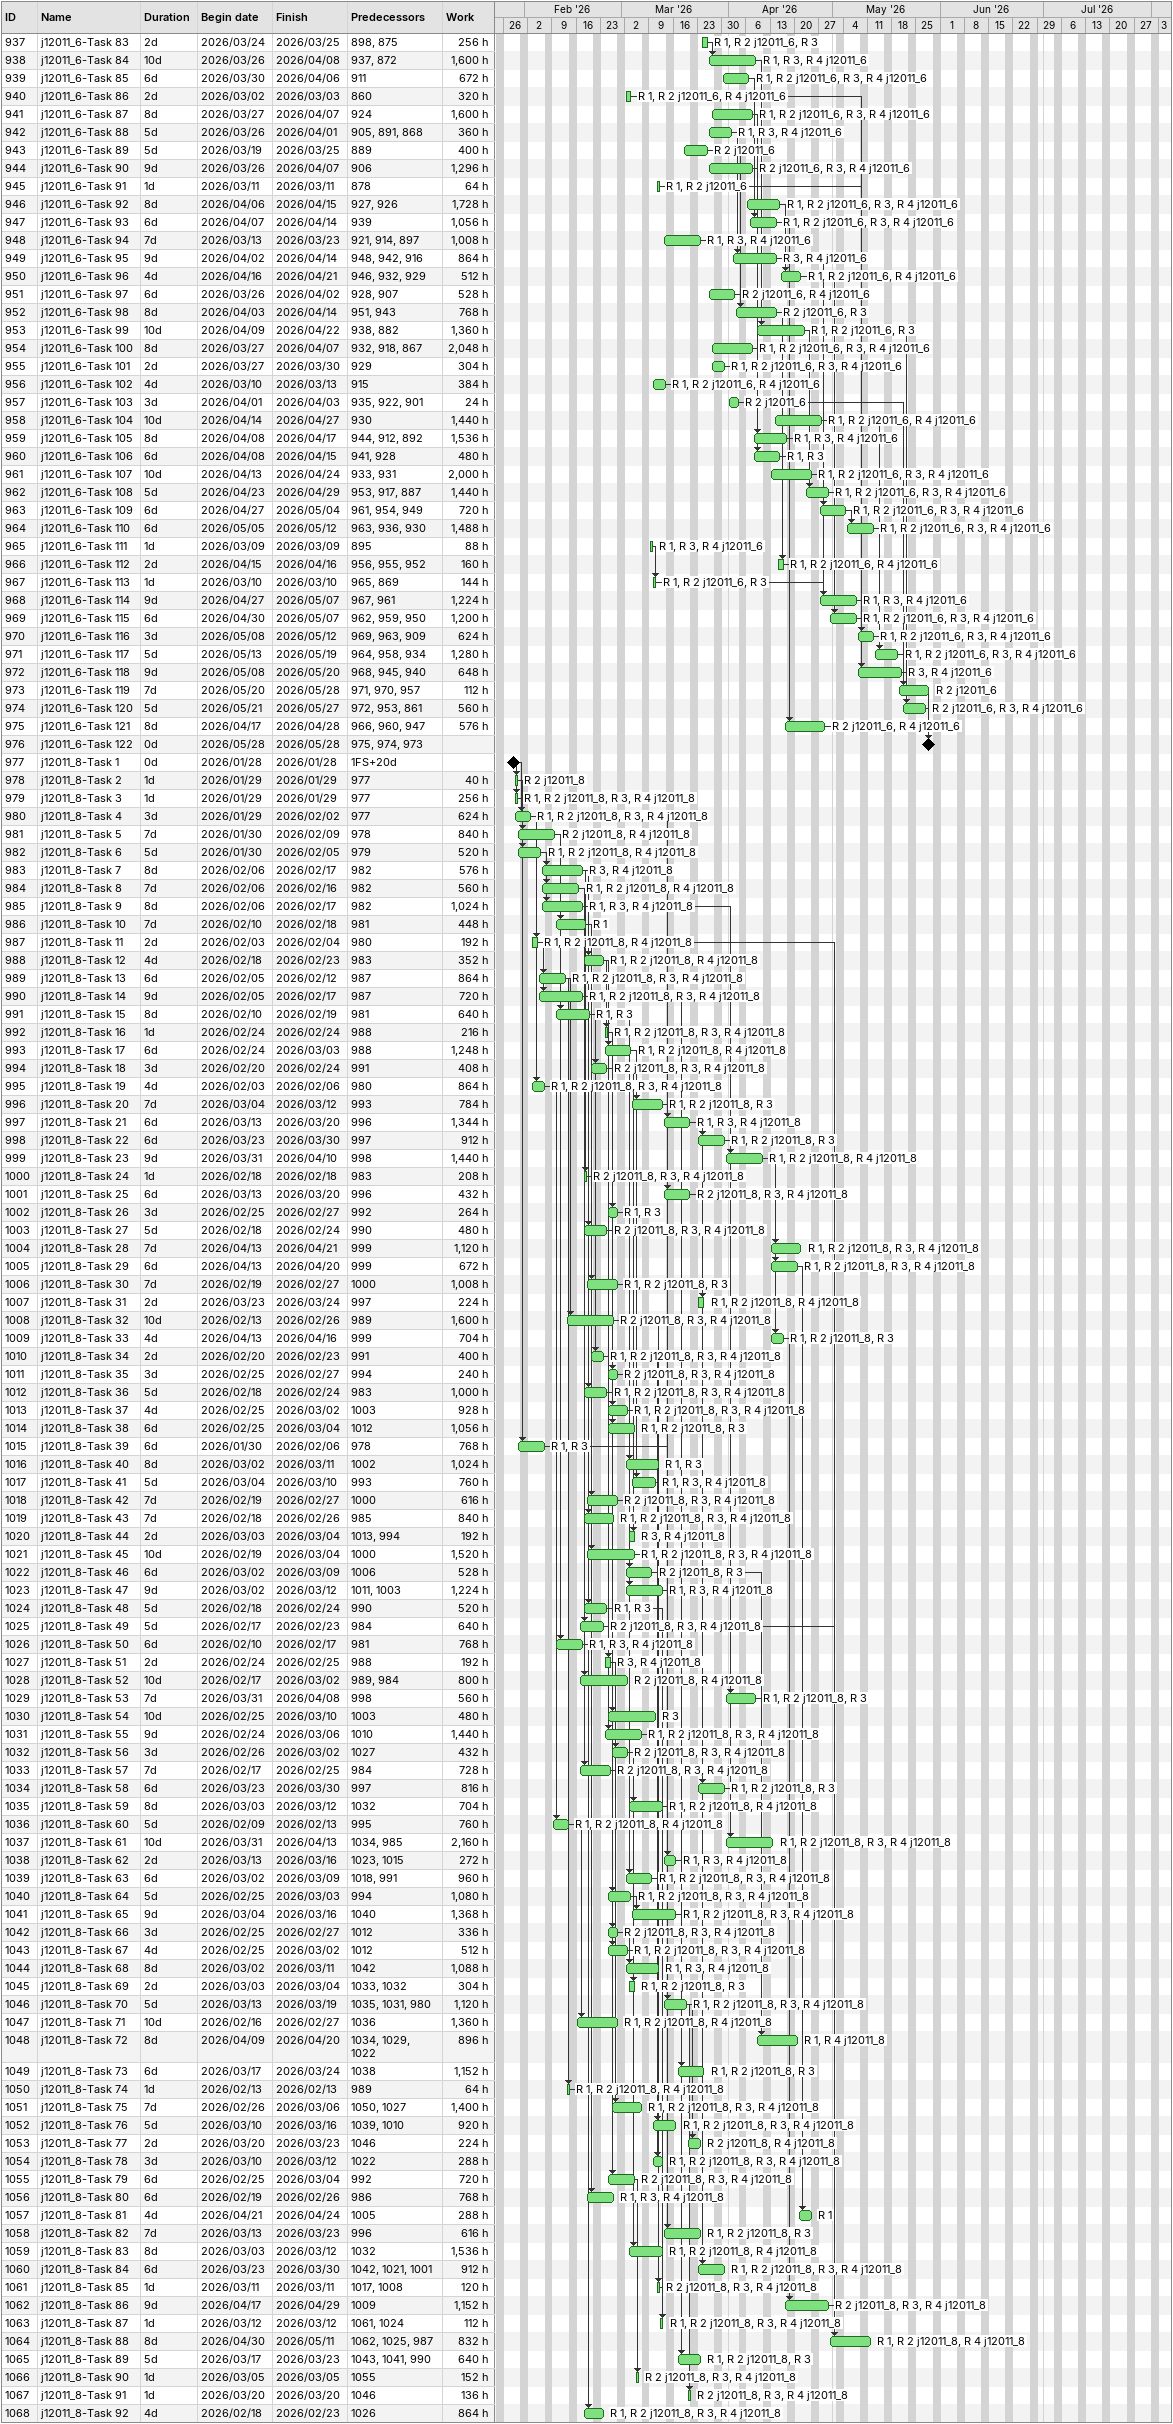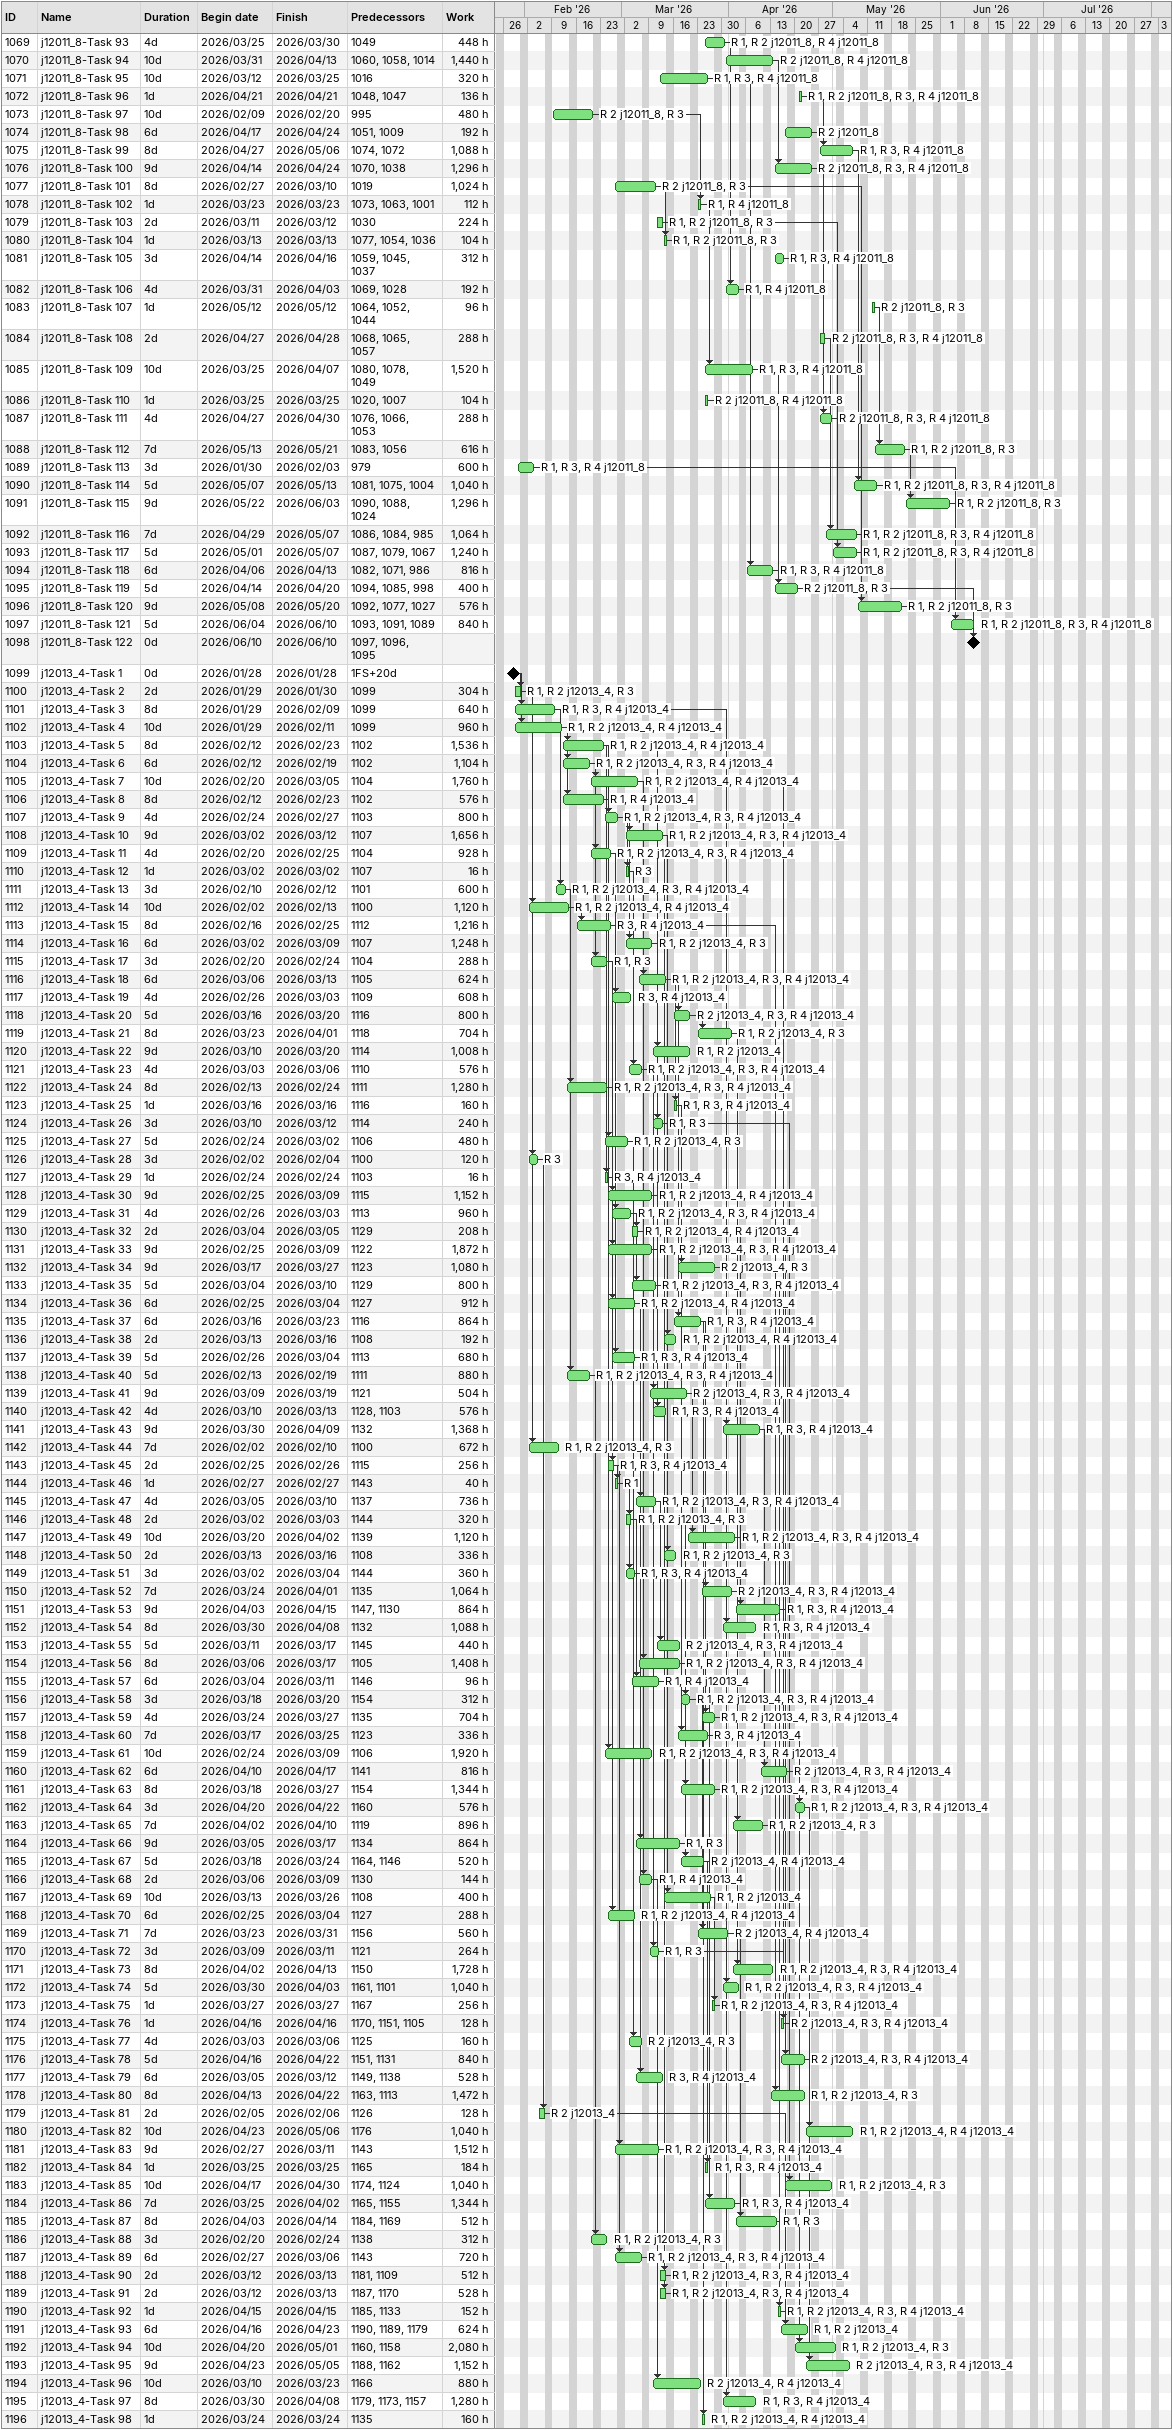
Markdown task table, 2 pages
| ID | Task | Duration | Start | Finish | Predecessors | Resources | Work (h) |
|---|---|---|---|---|---|---|---|
| 937 | j12011_6-Task 83 | 2d | 2026-03-24 | 2026-03-25 | 898, 875 | R 1, R 2 j12011_6, R 3 | 256 |
| 938 | j12011_6-Task 84 | 10d | 2026-03-26 | 2026-04-08 | 937, 872 | R 1, R 3, R 4 j12011_6 | 1600 |
| 939 | j12011_6-Task 85 | 6d | 2026-03-30 | 2026-04-06 | 911 | R 1, R 2 j12011_6, R 3, R 4 j12011_6 | 672 |
| 940 | j12011_6-Task 86 | 2d | 2026-03-02 | 2026-03-03 | 860 | R 1, R 2 j12011_6, R 4 j12011_6 | 320 |
| 941 | j12011_6-Task 87 | 8d | 2026-03-27 | 2026-04-07 | 924 | R 1, R 2 j12011_6, R 3, R 4 j12011_6 | 1600 |
| 942 | j12011_6-Task 88 | 5d | 2026-03-26 | 2026-04-01 | 905, 891, 868 | R 1, R 3, R 4 j12011_6 | 360 |
| 943 | j12011_6-Task 89 | 5d | 2026-03-19 | 2026-03-25 | 889 | R 2 j12011_6 | 400 |
| 944 | j12011_6-Task 90 | 9d | 2026-03-26 | 2026-04-07 | 906 | R 2 j12011_6, R 3, R 4 j12011_6 | 1296 |
| 945 | j12011_6-Task 91 | 1d | 2026-03-11 | 2026-03-11 | 878 | R 1, R 2 j12011_6 | 64 |
| 946 | j12011_6-Task 92 | 8d | 2026-04-06 | 2026-04-15 | 927, 926 | R 1, R 2 j12011_6, R 3, R 4 j12011_6 | 1728 |
| 947 | j12011_6-Task 93 | 6d | 2026-04-07 | 2026-04-14 | 939 | R 1, R 2 j12011_6, R 3, R 4 j12011_6 | 1056 |
| 948 | j12011_6-Task 94 | 7d | 2026-03-13 | 2026-03-23 | 921, 914, 897 | R 1, R 3, R 4 j12011_6 | 1008 |
| 949 | j12011_6-Task 95 | 9d | 2026-04-02 | 2026-04-14 | 948, 942, 916 | R 3, R 4 j12011_6 | 864 |
| 950 | j12011_6-Task 96 | 4d | 2026-04-16 | 2026-04-21 | 946, 932, 929 | R 1, R 2 j12011_6, R 4 j12011_6 | 512 |
| 951 | j12011_6-Task 97 | 6d | 2026-03-26 | 2026-04-02 | 928, 907 | R 2 j12011_6, R 4 j12011_6 | 528 |
| 952 | j12011_6-Task 98 | 8d | 2026-04-03 | 2026-04-14 | 951, 943 | R 2 j12011_6, R 3 | 768 |
| 953 | j12011_6-Task 99 | 10d | 2026-04-09 | 2026-04-22 | 938, 882 | R 1, R 2 j12011_6, R 3 | 1360 |
| 954 | j12011_6-Task 100 | 8d | 2026-03-27 | 2026-04-07 | 932, 918, 867 | R 1, R 2 j12011_6, R 3, R 4 j12011_6 | 2048 |
| 955 | j12011_6-Task 101 | 2d | 2026-03-27 | 2026-03-30 | 929 | R 1, R 2 j12011_6, R 3, R 4 j12011_6 | 304 |
| 956 | j12011_6-Task 102 | 4d | 2026-03-10 | 2026-03-13 | 915 | R 1, R 2 j12011_6, R 4 j12011_6 | 384 |
| 957 | j12011_6-Task 103 | 3d | 2026-04-01 | 2026-04-03 | 935, 922, 901 | R 2 j12011_6 | 24 |
| 958 | j12011_6-Task 104 | 10d | 2026-04-14 | 2026-04-27 | 930 | R 1, R 2 j12011_6, R 4 j12011_6 | 1440 |
| 959 | j12011_6-Task 105 | 8d | 2026-04-08 | 2026-04-17 | 944, 912, 892 | R 1, R 3, R 4 j12011_6 | 1536 |
| 960 | j12011_6-Task 106 | 6d | 2026-04-08 | 2026-04-15 | 941, 928 | R 1, R 3 | 480 |
| 961 | j12011_6-Task 107 | 10d | 2026-04-13 | 2026-04-24 | 933, 931 | R 1, R 2 j12011_6, R 3, R 4 j12011_6 | 2000 |
| 962 | j12011_6-Task 108 | 5d | 2026-04-23 | 2026-04-29 | 953, 917, 887 | R 1, R 2 j12011_6, R 3, R 4 j12011_6 | 1440 |
| 963 | j12011_6-Task 109 | 6d | 2026-04-27 | 2026-05-04 | 961, 954, 949 | R 1, R 2 j12011_6, R 3, R 4 j12011_6 | 720 |
| 964 | j12011_6-Task 110 | 6d | 2026-05-05 | 2026-05-12 | 963, 936, 930 | R 1, R 2 j12011_6, R 3, R 4 j12011_6 | 1488 |
| 965 | j12011_6-Task 111 | 1d | 2026-03-09 | 2026-03-09 | 895 | R 1, R 3, R 4 j12011_6 | 88 |
| 966 | j12011_6-Task 112 | 2d | 2026-04-15 | 2026-04-16 | 956, 955, 952 | R 1, R 2 j12011_6, R 4 j12011_6 | 160 |
| 967 | j12011_6-Task 113 | 1d | 2026-03-10 | 2026-03-10 | 965, 869 | R 1, R 2 j12011_6, R 3 | 144 |
| 968 | j12011_6-Task 114 | 9d | 2026-04-27 | 2026-05-07 | 967, 961 | R 1, R 3, R 4 j12011_6 | 1224 |
| 969 | j12011_6-Task 115 | 6d | 2026-04-30 | 2026-05-07 | 962, 959, 950 | R 1, R 2 j12011_6, R 3, R 4 j12011_6 | 1200 |
| 970 | j12011_6-Task 116 | 3d | 2026-05-08 | 2026-05-12 | 969, 963, 909 | R 1, R 2 j12011_6, R 3, R 4 j12011_6 | 624 |
| 971 | j12011_6-Task 117 | 5d | 2026-05-13 | 2026-05-19 | 964, 958, 934 | R 1, R 2 j12011_6, R 3, R 4 j12011_6 | 1280 |
| 972 | j12011_6-Task 118 | 9d | 2026-05-08 | 2026-05-20 | 968, 945, 940 | R 3, R 4 j12011_6 | 648 |
| 973 | j12011_6-Task 119 | 7d | 2026-05-20 | 2026-05-28 | 971, 970, 957 | R 2 j12011_6 | 112 |
| 974 | j12011_6-Task 120 | 5d | 2026-05-21 | 2026-05-27 | 972, 953, 861 | R 2 j12011_6, R 3, R 4 j12011_6 | 560 |
| 975 | j12011_6-Task 121 | 8d | 2026-04-17 | 2026-04-28 | 966, 960, 947 | R 2 j12011_6, R 4 j12011_6 | 576 |
| 976 | j12011_6-Task 122 | 0d | 2026-05-28 | 2026-05-28 | 975, 974, 973 |  |  |
| 977 | j12011_8-Task 1 | 0d | 2026-01-28 | 2026-01-28 | 1FS+20d |  |  |
| 978 | j12011_8-Task 2 | 1d | 2026-01-29 | 2026-01-29 | 977 | R 2 j12011_8 | 40 |
| 979 | j12011_8-Task 3 | 1d | 2026-01-29 | 2026-01-29 | 977 | R 1, R 2 j12011_8, R 3, R 4 j12011_8 | 256 |
| 980 | j12011_8-Task 4 | 3d | 2026-01-29 | 2026-02-02 | 977 | R 1, R 2 j12011_8, R 3, R 4 j12011_8 | 624 |
| 981 | j12011_8-Task 5 | 7d | 2026-01-30 | 2026-02-09 | 978 | R 2 j12011_8, R 4 j12011_8 | 840 |
| 982 | j12011_8-Task 6 | 5d | 2026-01-30 | 2026-02-05 | 979 | R 1, R 2 j12011_8, R 4 j12011_8 | 520 |
| 983 | j12011_8-Task 7 | 8d | 2026-02-06 | 2026-02-17 | 982 | R 3, R 4 j12011_8 | 576 |
| 984 | j12011_8-Task 8 | 7d | 2026-02-06 | 2026-02-16 | 982 | R 1, R 2 j12011_8, R 4 j12011_8 | 560 |
| 985 | j12011_8-Task 9 | 8d | 2026-02-06 | 2026-02-17 | 982 | R 1, R 3, R 4 j12011_8 | 1024 |
| 986 | j12011_8-Task 10 | 7d | 2026-02-10 | 2026-02-18 | 981 | R 1 | 448 |
| 987 | j12011_8-Task 11 | 2d | 2026-02-03 | 2026-02-04 | 980 | R 1, R 2 j12011_8, R 4 j12011_8 | 192 |
| 988 | j12011_8-Task 12 | 4d | 2026-02-18 | 2026-02-23 | 983 | R 1, R 2 j12011_8, R 4 j12011_8 | 352 |
| 989 | j12011_8-Task 13 | 6d | 2026-02-05 | 2026-02-12 | 987 | R 1, R 2 j12011_8, R 3, R 4 j12011_8 | 864 |
| 990 | j12011_8-Task 14 | 9d | 2026-02-05 | 2026-02-17 | 987 | R 1, R 2 j12011_8, R 3, R 4 j12011_8 | 720 |
| 991 | j12011_8-Task 15 | 8d | 2026-02-10 | 2026-02-19 | 981 | R 1, R 3 | 640 |
| 992 | j12011_8-Task 16 | 1d | 2026-02-24 | 2026-02-24 | 988 | R 1, R 2 j12011_8, R 3, R 4 j12011_8 | 216 |
| 993 | j12011_8-Task 17 | 6d | 2026-02-24 | 2026-03-03 | 988 | R 1, R 2 j12011_8, R 4 j12011_8 | 1248 |
| 994 | j12011_8-Task 18 | 3d | 2026-02-20 | 2026-02-24 | 991 | R 2 j12011_8, R 3, R 4 j12011_8 | 408 |
| 995 | j12011_8-Task 19 | 4d | 2026-02-03 | 2026-02-06 | 980 | R 1, R 2 j12011_8, R 3, R 4 j12011_8 | 864 |
| 996 | j12011_8-Task 20 | 7d | 2026-03-04 | 2026-03-12 | 993 | R 1, R 2 j12011_8, R 3 | 784 |
| 997 | j12011_8-Task 21 | 6d | 2026-03-13 | 2026-03-20 | 996 | R 1, R 3, R 4 j12011_8 | 1344 |
| 998 | j12011_8-Task 22 | 6d | 2026-03-23 | 2026-03-30 | 997 | R 1, R 2 j12011_8, R 3 | 912 |
| 999 | j12011_8-Task 23 | 9d | 2026-03-31 | 2026-04-10 | 998 | R 1, R 2 j12011_8, R 4 j12011_8 | 1440 |
| 1000 | j12011_8-Task 24 | 1d | 2026-02-18 | 2026-02-18 | 983 | R 2 j12011_8, R 3, R 4 j12011_8 | 208 |
| 1001 | j12011_8-Task 25 | 6d | 2026-03-13 | 2026-03-20 | 996 | R 2 j12011_8, R 3, R 4 j12011_8 | 432 |
| 1002 | j12011_8-Task 26 | 3d | 2026-02-25 | 2026-02-27 | 992 | R 1, R 3 | 264 |
| 1003 | j12011_8-Task 27 | 5d | 2026-02-18 | 2026-02-24 | 990 | R 2 j12011_8, R 3, R 4 j12011_8 | 480 |
| 1004 | j12011_8-Task 28 | 7d | 2026-04-13 | 2026-04-21 | 999 | R 1, R 2 j12011_8, R 3, R 4 j12011_8 | 1120 |
| 1005 | j12011_8-Task 29 | 6d | 2026-04-13 | 2026-04-20 | 999 | R 1, R 2 j12011_8, R 3, R 4 j12011_8 | 672 |
| 1006 | j12011_8-Task 30 | 7d | 2026-02-19 | 2026-02-27 | 1000 | R 1, R 2 j12011_8, R 3 | 1008 |
| 1007 | j12011_8-Task 31 | 2d | 2026-03-23 | 2026-03-24 | 997 | R 1, R 2 j12011_8, R 4 j12011_8 | 224 |
| 1008 | j12011_8-Task 32 | 10d | 2026-02-13 | 2026-02-26 | 989 | R 2 j12011_8, R 3, R 4 j12011_8 | 1600 |
| 1009 | j12011_8-Task 33 | 4d | 2026-04-13 | 2026-04-16 | 999 | R 1, R 2 j12011_8, R 3 | 704 |
| 1010 | j12011_8-Task 34 | 2d | 2026-02-20 | 2026-02-23 | 991 | R 1, R 2 j12011_8, R 3, R 4 j12011_8 | 400 |
| 1011 | j12011_8-Task 35 | 3d | 2026-02-25 | 2026-02-27 | 994 | R 2 j12011_8, R 3, R 4 j12011_8 | 240 |
| 1012 | j12011_8-Task 36 | 5d | 2026-02-18 | 2026-02-24 | 983 | R 1, R 2 j12011_8, R 3, R 4 j12011_8 | 1000 |
| 1013 | j12011_8-Task 37 | 4d | 2026-02-25 | 2026-03-02 | 1003 | R 1, R 2 j12011_8, R 3, R 4 j12011_8 | 928 |
| 1014 | j12011_8-Task 38 | 6d | 2026-02-25 | 2026-03-04 | 1012 | R 1, R 2 j12011_8, R 3 | 1056 |
| 1015 | j12011_8-Task 39 | 6d | 2026-01-30 | 2026-02-06 | 978 | R 1, R 3 | 768 |
| 1016 | j12011_8-Task 40 | 8d | 2026-03-02 | 2026-03-11 | 1002 | R 1, R 3 | 1024 |
| 1017 | j12011_8-Task 41 | 5d | 2026-03-04 | 2026-03-10 | 993 | R 1, R 3, R 4 j12011_8 | 760 |
| 1018 | j12011_8-Task 42 | 7d | 2026-02-19 | 2026-02-27 | 1000 | R 2 j12011_8, R 3, R 4 j12011_8 | 616 |
| 1019 | j12011_8-Task 43 | 7d | 2026-02-18 | 2026-02-26 | 985 | R 1, R 2 j12011_8, R 3, R 4 j12011_8 | 840 |
| 1020 | j12011_8-Task 44 | 2d | 2026-03-03 | 2026-03-04 | 1013, 994 | R 3, R 4 j12011_8 | 192 |
| 1021 | j12011_8-Task 45 | 10d | 2026-02-19 | 2026-03-04 | 1000 | R 1, R 2 j12011_8, R 3, R 4 j12011_8 | 1520 |
| 1022 | j12011_8-Task 46 | 6d | 2026-03-02 | 2026-03-09 | 1006 | R 2 j12011_8, R 3 | 528 |
| 1023 | j12011_8-Task 47 | 9d | 2026-03-02 | 2026-03-12 | 1011, 1003 | R 1, R 3, R 4 j12011_8 | 1224 |
| 1024 | j12011_8-Task 48 | 5d | 2026-02-18 | 2026-02-24 | 990 | R 1, R 3 | 520 |
| 1025 | j12011_8-Task 49 | 5d | 2026-02-17 | 2026-02-23 | 984 | R 2 j12011_8, R 3, R 4 j12011_8 | 640 |
| 1026 | j12011_8-Task 50 | 6d | 2026-02-10 | 2026-02-17 | 981 | R 1, R 3, R 4 j12011_8 | 768 |
| 1027 | j12011_8-Task 51 | 2d | 2026-02-24 | 2026-02-25 | 988 | R 3, R 4 j12011_8 | 192 |
| 1028 | j12011_8-Task 52 | 10d | 2026-02-17 | 2026-03-02 | 989, 984 | R 2 j12011_8, R 4 j12011_8 | 800 |
| 1029 | j12011_8-Task 53 | 7d | 2026-03-31 | 2026-04-08 | 998 | R 1, R 2 j12011_8, R 3 | 560 |
| 1030 | j12011_8-Task 54 | 10d | 2026-02-25 | 2026-03-10 | 1003 | R 3 | 480 |
| 1031 | j12011_8-Task 55 | 9d | 2026-02-24 | 2026-03-06 | 1010 | R 1, R 2 j12011_8, R 3, R 4 j12011_8 | 1440 |
| 1032 | j12011_8-Task 56 | 3d | 2026-02-26 | 2026-03-02 | 1027 | R 2 j12011_8, R 3, R 4 j12011_8 | 432 |
| 1033 | j12011_8-Task 57 | 7d | 2026-02-17 | 2026-02-25 | 984 | R 2 j12011_8, R 3, R 4 j12011_8 | 728 |
| 1034 | j12011_8-Task 58 | 6d | 2026-03-23 | 2026-03-30 | 997 | R 1, R 2 j12011_8, R 3 | 816 |
| 1035 | j12011_8-Task 59 | 8d | 2026-03-03 | 2026-03-12 | 1032 | R 1, R 2 j12011_8, R 4 j12011_8 | 704 |
| 1036 | j12011_8-Task 60 | 5d | 2026-02-09 | 2026-02-13 | 995 | R 1, R 2 j12011_8, R 4 j12011_8 | 760 |
| 1037 | j12011_8-Task 61 | 10d | 2026-03-31 | 2026-04-13 | 1034, 985 | R 1, R 2 j12011_8, R 3, R 4 j12011_8 | 2160 |
| 1038 | j12011_8-Task 62 | 2d | 2026-03-13 | 2026-03-16 | 1023, 1015 | R 1, R 3, R 4 j12011_8 | 272 |
| 1039 | j12011_8-Task 63 | 6d | 2026-03-02 | 2026-03-09 | 1018, 991 | R 1, R 2 j12011_8, R 3, R 4 j12011_8 | 960 |
| 1040 | j12011_8-Task 64 | 5d | 2026-02-25 | 2026-03-03 | 994 | R 1, R 2 j12011_8, R 3, R 4 j12011_8 | 1080 |
| 1041 | j12011_8-Task 65 | 9d | 2026-03-04 | 2026-03-16 | 1040 | R 1, R 2 j12011_8, R 3, R 4 j12011_8 | 1368 |
| 1042 | j12011_8-Task 66 | 3d | 2026-02-25 | 2026-02-27 | 1012 | R 2 j12011_8, R 3, R 4 j12011_8 | 336 |
| 1043 | j12011_8-Task 67 | 4d | 2026-02-25 | 2026-03-02 | 1012 | R 1, R 2 j12011_8, R 3, R 4 j12011_8 | 512 |
| 1044 | j12011_8-Task 68 | 8d | 2026-03-02 | 2026-03-11 | 1042 | R 1, R 3, R 4 j12011_8 | 1088 |
| 1045 | j12011_8-Task 69 | 2d | 2026-03-03 | 2026-03-04 | 1033, 1032 | R 1, R 2 j12011_8, R 3 | 304 |
| 1046 | j12011_8-Task 70 | 5d | 2026-03-13 | 2026-03-19 | 1035, 1031, 980 | R 1, R 2 j12011_8, R 3, R 4 j12011_8 | 1120 |
| 1047 | j12011_8-Task 71 | 10d | 2026-02-16 | 2026-02-27 | 1036 | R 1, R 2 j12011_8, R 4 j12011_8 | 1360 |
| 1048 | j12011_8-Task 72 | 8d | 2026-04-09 | 2026-04-20 | 1034, 1029, 1022 | R 1, R 4 j12011_8 | 896 |
| 1049 | j12011_8-Task 73 | 6d | 2026-03-17 | 2026-03-24 | 1038 | R 1, R 2 j12011_8, R 3 | 1152 |
| 1050 | j12011_8-Task 74 | 1d | 2026-02-13 | 2026-02-13 | 989 | R 1, R 2 j12011_8, R 4 j12011_8 | 64 |
| 1051 | j12011_8-Task 75 | 7d | 2026-02-26 | 2026-03-06 | 1050, 1027 | R 1, R 2 j12011_8, R 3, R 4 j12011_8 | 1400 |
| 1052 | j12011_8-Task 76 | 5d | 2026-03-10 | 2026-03-16 | 1039, 1010 | R 1, R 2 j12011_8, R 3, R 4 j12011_8 | 920 |
| 1053 | j12011_8-Task 77 | 2d | 2026-03-20 | 2026-03-23 | 1046 | R 2 j12011_8, R 4 j12011_8 | 224 |
| 1054 | j12011_8-Task 78 | 3d | 2026-03-10 | 2026-03-12 | 1022 | R 1, R 2 j12011_8, R 3, R 4 j12011_8 | 288 |
| 1055 | j12011_8-Task 79 | 6d | 2026-02-25 | 2026-03-04 | 992 | R 2 j12011_8, R 3, R 4 j12011_8 | 720 |
| 1056 | j12011_8-Task 80 | 6d | 2026-02-19 | 2026-02-26 | 986 | R 1, R 3, R 4 j12011_8 | 768 |
| 1057 | j12011_8-Task 81 | 4d | 2026-04-21 | 2026-04-24 | 1005 | R 1 | 288 |
| 1058 | j12011_8-Task 82 | 7d | 2026-03-13 | 2026-03-23 | 996 | R 1, R 2 j12011_8, R 3 | 616 |
| 1059 | j12011_8-Task 83 | 8d | 2026-03-03 | 2026-03-12 | 1032 | R 1, R 2 j12011_8, R 4 j12011_8 | 1536 |
| 1060 | j12011_8-Task 84 | 6d | 2026-03-23 | 2026-03-30 | 1042, 1021, 1001 | R 1, R 2 j12011_8, R 3, R 4 j12011_8 | 912 |
| 1061 | j12011_8-Task 85 | 1d | 2026-03-11 | 2026-03-11 | 1017, 1008 | R 2 j12011_8, R 3, R 4 j12011_8 | 120 |
| 1062 | j12011_8-Task 86 | 9d | 2026-04-17 | 2026-04-29 | 1009 | R 2 j12011_8, R 3, R 4 j12011_8 | 1152 |
| 1063 | j12011_8-Task 87 | 1d | 2026-03-12 | 2026-03-12 | 1061, 1024 | R 1, R 2 j12011_8, R 3, R 4 j12011_8 | 112 |
| 1064 | j12011_8-Task 88 | 8d | 2026-04-30 | 2026-05-11 | 1062, 1025, 987 | R 1, R 2 j12011_8, R 4 j12011_8 | 832 |
| 1065 | j12011_8-Task 89 | 5d | 2026-03-17 | 2026-03-23 | 1043, 1041, 990 | R 1, R 2 j12011_8, R 3 | 640 |
| 1066 | j12011_8-Task 90 | 1d | 2026-03-05 | 2026-03-05 | 1055 | R 2 j12011_8, R 3, R 4 j12011_8 | 152 |
| 1067 | j12011_8-Task 91 | 1d | 2026-03-20 | 2026-03-20 | 1046 | R 2 j12011_8, R 3, R 4 j12011_8 | 136 |
| 1068 | j12011_8-Task 92 | 4d | 2026-02-18 | 2026-02-23 | 1026 | R 1, R 2 j12011_8, R 3, R 4 j12011_8 | 864 |
| 1069 | j12011_8-Task 93 | 4d | 2026-03-25 | 2026-03-30 | 1049 | R 1, R 2 j12011_8, R 4 j12011_8 | 448 |
| 1070 | j12011_8-Task 94 | 10d | 2026-03-31 | 2026-04-13 | 1060, 1058, 1014 | R 2 j12011_8, R 4 j12011_8 | 1440 |
| 1071 | j12011_8-Task 95 | 10d | 2026-03-12 | 2026-03-25 | 1016 | R 1, R 3, R 4 j12011_8 | 320 |
| 1072 | j12011_8-Task 96 | 1d | 2026-04-21 | 2026-04-21 | 1048, 1047 | R 1, R 2 j12011_8, R 3, R 4 j12011_8 | 136 |
| 1073 | j12011_8-Task 97 | 10d | 2026-02-09 | 2026-02-20 | 995 | R 2 j12011_8, R 3 | 480 |
| 1074 | j12011_8-Task 98 | 6d | 2026-04-17 | 2026-04-24 | 1051, 1009 | R 2 j12011_8 | 192 |
| 1075 | j12011_8-Task 99 | 8d | 2026-04-27 | 2026-05-06 | 1074, 1072 | R 1, R 3, R 4 j12011_8 | 1088 |
| 1076 | j12011_8-Task 100 | 9d | 2026-04-14 | 2026-04-24 | 1070, 1038 | R 2 j12011_8, R 3, R 4 j12011_8 | 1296 |
| 1077 | j12011_8-Task 101 | 8d | 2026-02-27 | 2026-03-10 | 1019 | R 2 j12011_8, R 3 | 1024 |
| 1078 | j12011_8-Task 102 | 1d | 2026-03-23 | 2026-03-23 | 1073, 1063, 1001 | R 1, R 4 j12011_8 | 112 |
| 1079 | j12011_8-Task 103 | 2d | 2026-03-11 | 2026-03-12 | 1030 | R 1, R 2 j12011_8, R 3 | 224 |
| 1080 | j12011_8-Task 104 | 1d | 2026-03-13 | 2026-03-13 | 1077, 1054, 1036 | R 1, R 2 j12011_8, R 3 | 104 |
| 1081 | j12011_8-Task 105 | 3d | 2026-04-14 | 2026-04-16 | 1059, 1045, 1037 | R 1, R 3, R 4 j12011_8 | 312 |
| 1082 | j12011_8-Task 106 | 4d | 2026-03-31 | 2026-04-03 | 1069, 1028 | R 1, R 4 j12011_8 | 192 |
| 1083 | j12011_8-Task 107 | 1d | 2026-05-12 | 2026-05-12 | 1064, 1052, 1044 | R 2 j12011_8, R 3 | 96 |
| 1084 | j12011_8-Task 108 | 2d | 2026-04-27 | 2026-04-28 | 1068, 1065, 1057 | R 2 j12011_8, R 3, R 4 j12011_8 | 288 |
| 1085 | j12011_8-Task 109 | 10d | 2026-03-25 | 2026-04-07 | 1080, 1078, 1049 | R 1, R 3, R 4 j12011_8 | 1520 |
| 1086 | j12011_8-Task 110 | 1d | 2026-03-25 | 2026-03-25 | 1020, 1007 | R 2 j12011_8, R 4 j12011_8 | 104 |
| 1087 | j12011_8-Task 111 | 4d | 2026-04-27 | 2026-04-30 | 1076, 1066, 1053 | R 2 j12011_8, R 3, R 4 j12011_8 | 288 |
| 1088 | j12011_8-Task 112 | 7d | 2026-05-13 | 2026-05-21 | 1083, 1056 | R 1, R 2 j12011_8, R 3 | 616 |
| 1089 | j12011_8-Task 113 | 3d | 2026-01-30 | 2026-02-03 | 979 | R 1, R 3, R 4 j12011_8 | 600 |
| 1090 | j12011_8-Task 114 | 5d | 2026-05-07 | 2026-05-13 | 1081, 1075, 1004 | R 1, R 2 j12011_8, R 3, R 4 j12011_8 | 1040 |
| 1091 | j12011_8-Task 115 | 9d | 2026-05-22 | 2026-06-03 | 1090, 1088, 1024 | R 1, R 2 j12011_8, R 3 | 1296 |
| 1092 | j12011_8-Task 116 | 7d | 2026-04-29 | 2026-05-07 | 1086, 1084, 985 | R 1, R 2 j12011_8, R 3, R 4 j12011_8 | 1064 |
| 1093 | j12011_8-Task 117 | 5d | 2026-05-01 | 2026-05-07 | 1087, 1079, 1067 | R 1, R 2 j12011_8, R 3, R 4 j12011_8 | 1240 |
| 1094 | j12011_8-Task 118 | 6d | 2026-04-06 | 2026-04-13 | 1082, 1071, 986 | R 1, R 3, R 4 j12011_8 | 816 |
| 1095 | j12011_8-Task 119 | 5d | 2026-04-14 | 2026-04-20 | 1094, 1085, 998 | R 2 j12011_8, R 3 | 400 |
| 1096 | j12011_8-Task 120 | 9d | 2026-05-08 | 2026-05-20 | 1092, 1077, 1027 | R 1, R 2 j12011_8, R 3 | 576 |
| 1097 | j12011_8-Task 121 | 5d | 2026-06-04 | 2026-06-10 | 1093, 1091, 1089 | R 1, R 2 j12011_8, R 3, R 4 j12011_8 | 840 |
| 1098 | j12011_8-Task 122 | 0d | 2026-06-10 | 2026-06-10 | 1097, 1096, 1095 |  |  |
| 1099 | j12013_4-Task 1 | 0d | 2026-01-28 | 2026-01-28 | 1FS+20d |  |  |
| 1100 | j12013_4-Task 2 | 2d | 2026-01-29 | 2026-01-30 | 1099 | R 1, R 2 j12013_4, R 3 | 304 |
| 1101 | j12013_4-Task 3 | 8d | 2026-01-29 | 2026-02-09 | 1099 | R 1, R 3, R 4 j12013_4 | 640 |
| 1102 | j12013_4-Task 4 | 10d | 2026-01-29 | 2026-02-11 | 1099 | R 1, R 2 j12013_4, R 4 j12013_4 | 960 |
| 1103 | j12013_4-Task 5 | 8d | 2026-02-12 | 2026-02-23 | 1102 | R 1, R 2 j12013_4, R 4 j12013_4 | 1536 |
| 1104 | j12013_4-Task 6 | 6d | 2026-02-12 | 2026-02-19 | 1102 | R 1, R 2 j12013_4, R 3, R 4 j12013_4 | 1104 |
| 1105 | j12013_4-Task 7 | 10d | 2026-02-20 | 2026-03-05 | 1104 | R 1, R 2 j12013_4, R 4 j12013_4 | 1760 |
| 1106 | j12013_4-Task 8 | 8d | 2026-02-12 | 2026-02-23 | 1102 | R 1, R 4 j12013_4 | 576 |
| 1107 | j12013_4-Task 9 | 4d | 2026-02-24 | 2026-02-27 | 1103 | R 1, R 2 j12013_4, R 3, R 4 j12013_4 | 800 |
| 1108 | j12013_4-Task 10 | 9d | 2026-03-02 | 2026-03-12 | 1107 | R 1, R 2 j12013_4, R 3, R 4 j12013_4 | 1656 |
| 1109 | j12013_4-Task 11 | 4d | 2026-02-20 | 2026-02-25 | 1104 | R 1, R 2 j12013_4, R 3, R 4 j12013_4 | 928 |
| 1110 | j12013_4-Task 12 | 1d | 2026-03-02 | 2026-03-02 | 1107 | R 3 | 16 |
| 1111 | j12013_4-Task 13 | 3d | 2026-02-10 | 2026-02-12 | 1101 | R 1, R 2 j12013_4, R 3, R 4 j12013_4 | 600 |
| 1112 | j12013_4-Task 14 | 10d | 2026-02-02 | 2026-02-13 | 1100 | R 1, R 2 j12013_4, R 4 j12013_4 | 1120 |
| 1113 | j12013_4-Task 15 | 8d | 2026-02-16 | 2026-02-25 | 1112 | R 3, R 4 j12013_4 | 1216 |
| 1114 | j12013_4-Task 16 | 6d | 2026-03-02 | 2026-03-09 | 1107 | R 1, R 2 j12013_4, R 3 | 1248 |
| 1115 | j12013_4-Task 17 | 3d | 2026-02-20 | 2026-02-24 | 1104 | R 1, R 3 | 288 |
| 1116 | j12013_4-Task 18 | 6d | 2026-03-06 | 2026-03-13 | 1105 | R 1, R 2 j12013_4, R 3, R 4 j12013_4 | 624 |
| 1117 | j12013_4-Task 19 | 4d | 2026-02-26 | 2026-03-03 | 1109 | R 3, R 4 j12013_4 | 608 |
| 1118 | j12013_4-Task 20 | 5d | 2026-03-16 | 2026-03-20 | 1116 | R 2 j12013_4, R 3, R 4 j12013_4 | 800 |
| 1119 | j12013_4-Task 21 | 8d | 2026-03-23 | 2026-04-01 | 1118 | R 1, R 2 j12013_4, R 3 | 704 |
| 1120 | j12013_4-Task 22 | 9d | 2026-03-10 | 2026-03-20 | 1114 | R 1, R 2 j12013_4 | 1008 |
| 1121 | j12013_4-Task 23 | 4d | 2026-03-03 | 2026-03-06 | 1110 | R 1, R 2 j12013_4, R 3, R 4 j12013_4 | 576 |
| 1122 | j12013_4-Task 24 | 8d | 2026-02-13 | 2026-02-24 | 1111 | R 1, R 2 j12013_4, R 3, R 4 j12013_4 | 1280 |
| 1123 | j12013_4-Task 25 | 1d | 2026-03-16 | 2026-03-16 | 1116 | R 1, R 3, R 4 j12013_4 | 160 |
| 1124 | j12013_4-Task 26 | 3d | 2026-03-10 | 2026-03-12 | 1114 | R 1, R 3 | 240 |
| 1125 | j12013_4-Task 27 | 5d | 2026-02-24 | 2026-03-02 | 1106 | R 1, R 2 j12013_4, R 3 | 480 |
| 1126 | j12013_4-Task 28 | 3d | 2026-02-02 | 2026-02-04 | 1100 | R 3 | 120 |
| 1127 | j12013_4-Task 29 | 1d | 2026-02-24 | 2026-02-24 | 1103 | R 3, R 4 j12013_4 | 16 |
| 1128 | j12013_4-Task 30 | 9d | 2026-02-25 | 2026-03-09 | 1115 | R 1, R 2 j12013_4, R 4 j12013_4 | 1152 |
| 1129 | j12013_4-Task 31 | 4d | 2026-02-26 | 2026-03-03 | 1113 | R 1, R 2 j12013_4, R 3, R 4 j12013_4 | 960 |
| 1130 | j12013_4-Task 32 | 2d | 2026-03-04 | 2026-03-05 | 1129 | R 1, R 2 j12013_4, R 4 j12013_4 | 208 |
| 1131 | j12013_4-Task 33 | 9d | 2026-02-25 | 2026-03-09 | 1122 | R 1, R 2 j12013_4, R 3, R 4 j12013_4 | 1872 |
| 1132 | j12013_4-Task 34 | 9d | 2026-03-17 | 2026-03-27 | 1123 | R 2 j12013_4, R 3 | 1080 |
| 1133 | j12013_4-Task 35 | 5d | 2026-03-04 | 2026-03-10 | 1129 | R 1, R 2 j12013_4, R 3, R 4 j12013_4 | 800 |
| 1134 | j12013_4-Task 36 | 6d | 2026-02-25 | 2026-03-04 | 1127 | R 1, R 2 j12013_4, R 4 j12013_4 | 912 |
| 1135 | j12013_4-Task 37 | 6d | 2026-03-16 | 2026-03-23 | 1116 | R 1, R 3, R 4 j12013_4 | 864 |
| 1136 | j12013_4-Task 38 | 2d | 2026-03-13 | 2026-03-16 | 1108 | R 1, R 2 j12013_4, R 4 j12013_4 | 192 |
| 1137 | j12013_4-Task 39 | 5d | 2026-02-26 | 2026-03-04 | 1113 | R 1, R 3, R 4 j12013_4 | 680 |
| 1138 | j12013_4-Task 40 | 5d | 2026-02-13 | 2026-02-19 | 1111 | R 1, R 2 j12013_4, R 3, R 4 j12013_4 | 880 |
| 1139 | j12013_4-Task 41 | 9d | 2026-03-09 | 2026-03-19 | 1121 | R 2 j12013_4, R 3, R 4 j12013_4 | 504 |
| 1140 | j12013_4-Task 42 | 4d | 2026-03-10 | 2026-03-13 | 1128, 1103 | R 1, R 3, R 4 j12013_4 | 576 |
| 1141 | j12013_4-Task 43 | 9d | 2026-03-30 | 2026-04-09 | 1132 | R 1, R 3, R 4 j12013_4 | 1368 |
| 1142 | j12013_4-Task 44 | 7d | 2026-02-02 | 2026-02-10 | 1100 | R 1, R 2 j12013_4, R 3 | 672 |
| 1143 | j12013_4-Task 45 | 2d | 2026-02-25 | 2026-02-26 | 1115 | R 1, R 3, R 4 j12013_4 | 256 |
| 1144 | j12013_4-Task 46 | 1d | 2026-02-27 | 2026-02-27 | 1143 | R 1 | 40 |
| 1145 | j12013_4-Task 47 | 4d | 2026-03-05 | 2026-03-10 | 1137 | R 1, R 2 j12013_4, R 3, R 4 j12013_4 | 736 |
| 1146 | j12013_4-Task 48 | 2d | 2026-03-02 | 2026-03-03 | 1144 | R 1, R 2 j12013_4, R 3 | 320 |
| 1147 | j12013_4-Task 49 | 10d | 2026-03-20 | 2026-04-02 | 1139 | R 1, R 2 j12013_4, R 3, R 4 j12013_4 | 1120 |
| 1148 | j12013_4-Task 50 | 2d | 2026-03-13 | 2026-03-16 | 1108 | R 1, R 2 j12013_4, R 3 | 336 |
| 1149 | j12013_4-Task 51 | 3d | 2026-03-02 | 2026-03-04 | 1144 | R 1, R 3, R 4 j12013_4 | 360 |
| 1150 | j12013_4-Task 52 | 7d | 2026-03-24 | 2026-04-01 | 1135 | R 2 j12013_4, R 3, R 4 j12013_4 | 1064 |
| 1151 | j12013_4-Task 53 | 9d | 2026-04-03 | 2026-04-15 | 1147, 1130 | R 1, R 3, R 4 j12013_4 | 864 |
| 1152 | j12013_4-Task 54 | 8d | 2026-03-30 | 2026-04-08 | 1132 | R 1, R 3, R 4 j12013_4 | 1088 |
| 1153 | j12013_4-Task 55 | 5d | 2026-03-11 | 2026-03-17 | 1145 | R 2 j12013_4, R 3, R 4 j12013_4 | 440 |
| 1154 | j12013_4-Task 56 | 8d | 2026-03-06 | 2026-03-17 | 1105 | R 1, R 2 j12013_4, R 3, R 4 j12013_4 | 1408 |
| 1155 | j12013_4-Task 57 | 6d | 2026-03-04 | 2026-03-11 | 1146 | R 1, R 4 j12013_4 | 96 |
| 1156 | j12013_4-Task 58 | 3d | 2026-03-18 | 2026-03-20 | 1154 | R 1, R 2 j12013_4, R 3, R 4 j12013_4 | 312 |
| 1157 | j12013_4-Task 59 | 4d | 2026-03-24 | 2026-03-27 | 1135 | R 1, R 2 j12013_4, R 3, R 4 j12013_4 | 704 |
| 1158 | j12013_4-Task 60 | 7d | 2026-03-17 | 2026-03-25 | 1123 | R 3, R 4 j12013_4 | 336 |
| 1159 | j12013_4-Task 61 | 10d | 2026-02-24 | 2026-03-09 | 1106 | R 1, R 2 j12013_4, R 3, R 4 j12013_4 | 1920 |
| 1160 | j12013_4-Task 62 | 6d | 2026-04-10 | 2026-04-17 | 1141 | R 2 j12013_4, R 3, R 4 j12013_4 | 816 |
| 1161 | j12013_4-Task 63 | 8d | 2026-03-18 | 2026-03-27 | 1154 | R 1, R 2 j12013_4, R 3, R 4 j12013_4 | 1344 |
| 1162 | j12013_4-Task 64 | 3d | 2026-04-20 | 2026-04-22 | 1160 | R 1, R 2 j12013_4, R 3, R 4 j12013_4 | 576 |
| 1163 | j12013_4-Task 65 | 7d | 2026-04-02 | 2026-04-10 | 1119 | R 1, R 2 j12013_4, R 3 | 896 |
| 1164 | j12013_4-Task 66 | 9d | 2026-03-05 | 2026-03-17 | 1134 | R 1, R 3 | 864 |
| 1165 | j12013_4-Task 67 | 5d | 2026-03-18 | 2026-03-24 | 1164, 1146 | R 2 j12013_4, R 4 j12013_4 | 520 |
| 1166 | j12013_4-Task 68 | 2d | 2026-03-06 | 2026-03-09 | 1130 | R 1, R 4 j12013_4 | 144 |
| 1167 | j12013_4-Task 69 | 10d | 2026-03-13 | 2026-03-26 | 1108 | R 1, R 2 j12013_4 | 400 |
| 1168 | j12013_4-Task 70 | 6d | 2026-02-25 | 2026-03-04 | 1127 | R 1, R 2 j12013_4, R 4 j12013_4 | 288 |
| 1169 | j12013_4-Task 71 | 7d | 2026-03-23 | 2026-03-31 | 1156 | R 2 j12013_4, R 4 j12013_4 | 560 |
| 1170 | j12013_4-Task 72 | 3d | 2026-03-09 | 2026-03-11 | 1121 | R 1, R 3 | 264 |
| 1171 | j12013_4-Task 73 | 8d | 2026-04-02 | 2026-04-13 | 1150 | R 1, R 2 j12013_4, R 3, R 4 j12013_4 | 1728 |
| 1172 | j12013_4-Task 74 | 5d | 2026-03-30 | 2026-04-03 | 1161, 1101 | R 1, R 2 j12013_4, R 3, R 4 j12013_4 | 1040 |
| 1173 | j12013_4-Task 75 | 1d | 2026-03-27 | 2026-03-27 | 1167 | R 1, R 2 j12013_4, R 3, R 4 j12013_4 | 256 |
| 1174 | j12013_4-Task 76 | 1d | 2026-04-16 | 2026-04-16 | 1170, 1151, 1105 | R 2 j12013_4, R 3, R 4 j12013_4 | 128 |
| 1175 | j12013_4-Task 77 | 4d | 2026-03-03 | 2026-03-06 | 1125 | R 2 j12013_4, R 3 | 160 |
| 1176 | j12013_4-Task 78 | 5d | 2026-04-16 | 2026-04-22 | 1151, 1131 | R 2 j12013_4, R 3, R 4 j12013_4 | 840 |
| 1177 | j12013_4-Task 79 | 6d | 2026-03-05 | 2026-03-12 | 1149, 1138 | R 3, R 4 j12013_4 | 528 |
| 1178 | j12013_4-Task 80 | 8d | 2026-04-13 | 2026-04-22 | 1163, 1113 | R 1, R 2 j12013_4, R 3 | 1472 |
| 1179 | j12013_4-Task 81 | 2d | 2026-02-05 | 2026-02-06 | 1126 | R 2 j12013_4 | 128 |
| 1180 | j12013_4-Task 82 | 10d | 2026-04-23 | 2026-05-06 | 1176 | R 1, R 2 j12013_4, R 4 j12013_4 | 1040 |
| 1181 | j12013_4-Task 83 | 9d | 2026-02-27 | 2026-03-11 | 1143 | R 1, R 2 j12013_4, R 3, R 4 j12013_4 | 1512 |
| 1182 | j12013_4-Task 84 | 1d | 2026-03-25 | 2026-03-25 | 1165 | R 1, R 3, R 4 j12013_4 | 184 |
| 1183 | j12013_4-Task 85 | 10d | 2026-04-17 | 2026-04-30 | 1174, 1124 | R 1, R 2 j12013_4, R 3 | 1040 |
| 1184 | j12013_4-Task 86 | 7d | 2026-03-25 | 2026-04-02 | 1165, 1155 | R 1, R 3, R 4 j12013_4 | 1344 |
| 1185 | j12013_4-Task 87 | 8d | 2026-04-03 | 2026-04-14 | 1184, 1169 | R 1, R 3 | 512 |
| 1186 | j12013_4-Task 88 | 3d | 2026-02-20 | 2026-02-24 | 1138 | R 1, R 2 j12013_4, R 3 | 312 |
| 1187 | j12013_4-Task 89 | 6d | 2026-02-27 | 2026-03-06 | 1143 | R 1, R 2 j12013_4, R 3, R 4 j12013_4 | 720 |
| 1188 | j12013_4-Task 90 | 2d | 2026-03-12 | 2026-03-13 | 1181, 1109 | R 1, R 2 j12013_4, R 3, R 4 j12013_4 | 512 |
| 1189 | j12013_4-Task 91 | 2d | 2026-03-12 | 2026-03-13 | 1187, 1170 | R 1, R 2 j12013_4, R 3, R 4 j12013_4 | 528 |
| 1190 | j12013_4-Task 92 | 1d | 2026-04-15 | 2026-04-15 | 1185, 1133 | R 1, R 2 j12013_4, R 3, R 4 j12013_4 | 152 |
| 1191 | j12013_4-Task 93 | 6d | 2026-04-16 | 2026-04-23 | 1190, 1189, 1179 | R 1, R 2 j12013_4 | 624 |
| 1192 | j12013_4-Task 94 | 10d | 2026-04-20 | 2026-05-01 | 1160, 1158 | R 1, R 2 j12013_4, R 3 | 2080 |
| 1193 | j12013_4-Task 95 | 9d | 2026-04-23 | 2026-05-05 | 1188, 1162 | R 2 j12013_4, R 3, R 4 j12013_4 | 1152 |
| 1194 | j12013_4-Task 96 | 10d | 2026-03-10 | 2026-03-23 | 1166 | R 2 j12013_4, R 4 j12013_4 | 880 |
| 1195 | j12013_4-Task 97 | 8d | 2026-03-30 | 2026-04-08 | 1179, 1173, 1157 | R 1, R 3, R 4 j12013_4 | 1280 |
| 1196 | j12013_4-Task 98 | 1d | 2026-03-24 | 2026-03-24 | 1135 | R 1, R 2 j12013_4, R 4 j12013_4 | 160 |
